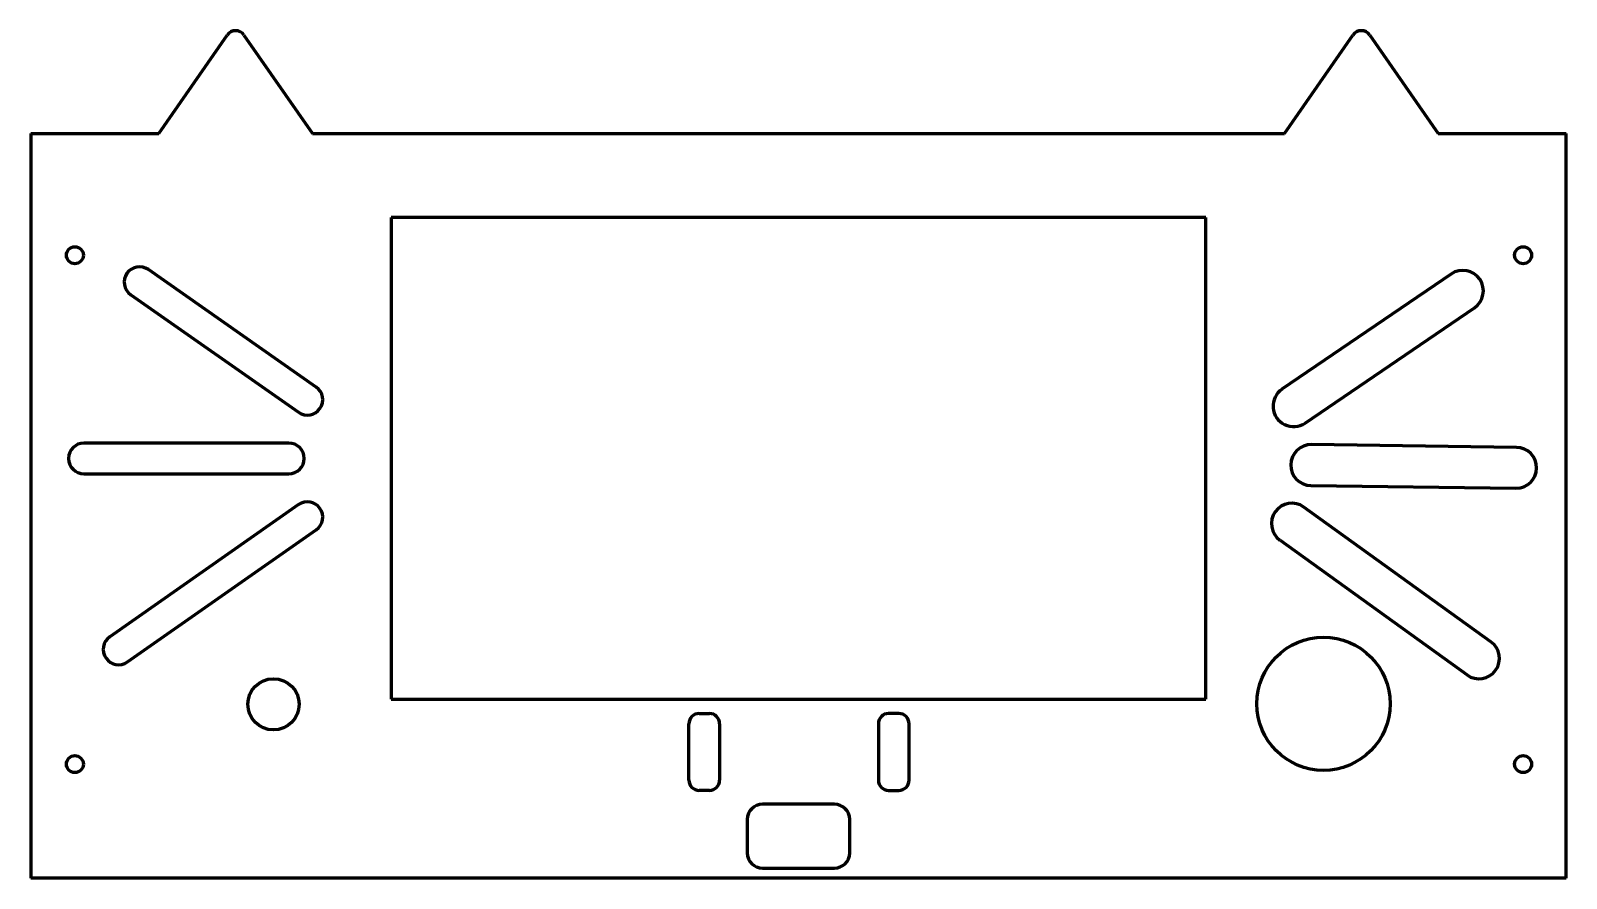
# Model space of a CAD drawing. Header units: millimetres. Extents: x -29 to 271, y 84 to 249.
import ezdxf

# ---------------------------------------------------------------- set-up
doc = ezdxf.new("R2010")
doc.units = ezdxf.units.MM
doc.linetypes.add('K5LT_BASIC', pattern=[0])
doc.layers.add('Системный слой (1)', color=251, linetype='Continuous', true_color=0x6c6c6c)

msp = doc.modelspace()

# ---------------------------------------------------------------- linework, layer by layer
at = {"layer": 'Системный слой (1)', "color": 150, "linetype": 'K5LT_BASIC', "lineweight": 60, "true_color": 0x0080ff}
for p, q in [((-3.97, 228.9), (9.39, 248.12)), ((12.67, 248.12), (26.03, 228.9)), ((215.83, 228.9), (229.19, 248.12)), ((232.47, 248.12), (245.83, 228.9)), ((-28.97, 228.9), (-28.97, 83.51)), ((-28.97, 228.9), (-3.97, 228.9)), ((26.03, 228.9), (215.83, 228.9)), ((245.83, 228.9), (270.83, 228.9)), ((270.83, 83.51), (270.83, 228.9)), ((200.43, 212.48), (41.43, 212.48)), ((41.43, 212.48), (41.43, 118.48)), ((200.43, 118.48), (200.43, 212.48)), ((26.77, 179.41), (-6, 202.35)), ((248.39, 201.5), (215.32, 178.99)), ((-9.44, 197.44), (23.33, 174.49)), ((219.83, 172.38), (252.89, 194.89)), ((21.43, 168.48), (-18.57, 168.48)), ((261.09, 167.64), (221.09, 168.17)), ((-18.57, 162.48), (21.43, 162.48)), ((220.99, 160.17), (260.99, 159.64)), ((23.33, 156.46), (-13.53, 130.65)), ((256.13, 129.7), (219.61, 155.99)), ((-10.09, 125.74), (26.77, 151.55)), ((214.94, 149.5), (251.46, 123.2)), ((41.43, 118.48), (200.43, 118.48)), ((101.53, 115.68), (103.53, 115.68)), ((140.53, 115.68), (138.53, 115.68)), ((99.53, 102.68), (99.53, 113.68)), ((105.53, 113.68), (105.53, 102.68)), ((136.53, 113.68), (136.53, 102.68)), ((142.53, 102.68), (142.53, 113.68)), ((103.53, 100.68), (101.53, 100.68)), ((138.53, 100.68), (140.53, 100.68)), ((127.93, 97.98), (113.93, 97.98)), ((110.93, 94.98), (110.93, 88.48)), ((130.93, 88.48), (130.93, 94.98)), ((113.93, 85.48), (127.93, 85.48)), ((270.83, 83.51), (-28.97, 83.51))]:
    msp.add_line(p, q, dxfattribs=at)
for centre, radius in [((-20.34, 205.14), 1.65), ((262.4, 205.14), 1.65), ((223.43, 117.58), 13), ((18.43, 117.48), 5), ((-20.34, 105.8), 1.65), ((262.4, 105.8), 1.65)]:
    msp.add_circle(centre, radius, dxfattribs=at)
for centre, radius, start, end in [((11.03, 246.98), 2, 34.8097, 145.1903), ((230.83, 246.98), 2, 34.8097, 145.1903), ((-7.72, 199.89), 3, 55, 235), ((250.64, 198.19), 4, 304.2464, 124.2464), ((25.05, 176.95), 3, 235, 55), ((217.58, 175.68), 4, 124.2464, 304.2464), ((-18.57, 165.48), 3, 90, 270), ((21.43, 165.48), 3, 270, 90), ((221.04, 164.17), 4, 89.2464, 269.2464), ((261.04, 163.64), 4, 269.2464, 89.2464), ((25.05, 154.01), 3, 305, 125), ((217.27, 152.74), 4, 54.2464, 234.2464), ((-11.81, 128.2), 3, 125, 305), ((253.79, 126.45), 4, 234.2464, 54.2464), ((101.53, 113.68), 2, 90, 180), ((103.53, 113.68), 2, 0, 90), ((138.53, 113.68), 2, 90, 180), ((140.53, 113.68), 2, 0, 90), ((101.53, 102.68), 2, 180, 270), ((103.53, 102.68), 2, 270, 0), ((138.53, 102.68), 2, 180, 270), ((140.53, 102.68), 2, 270, 0), ((113.93, 94.98), 3, 90, 180), ((127.93, 94.98), 3, 0, 90), ((113.93, 88.48), 3, 180, 270), ((127.93, 88.48), 3, 270, 0)]:
    msp.add_arc(centre, radius, start, end, dxfattribs=at)

doc.saveas('drawing.dxf')
